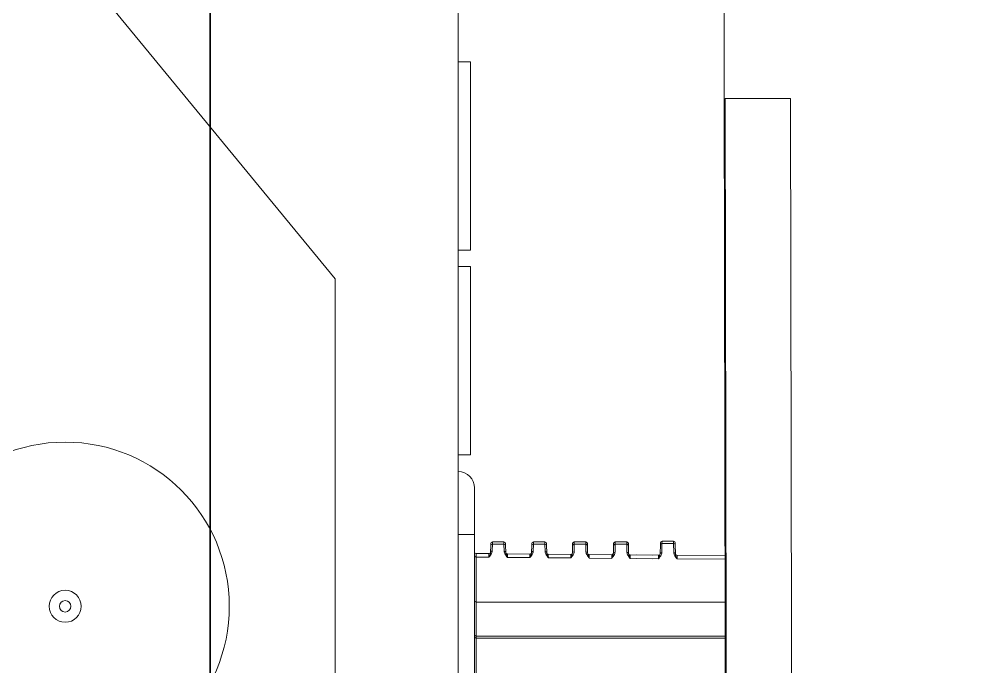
# Model space of a CAD drawing. Header units: millimetres. Extents: x -10496 to -5455, y -188 to 7293.
# Drawn here: x -7487.21 to -7475.47, y 2769.66 to 2777.57 of the extents above; entities that cross this region are included whole.
import ezdxf

# ---------------------------------------------------------------- set-up
doc = ezdxf.new("R2010")
doc.units = ezdxf.units.MM
for name, color, linetype, lineweight in [('00 TEFRİŞ', 252, 'Continuous', 13), ('alan_net', 30, 'Continuous', 0), ('GJC_duvar', 10, 'Continuous', 30), ('GJC_tefris', 30, 'Continuous', 0), ('GJC_ölçüler', 253, 'Continuous', 5)]:
    doc.layers.add(name, color=color, linetype=linetype, lineweight=lineweight)
doc.layers.add('GJC ALAN', color=2, linetype='Continuous')

# ---------------------------------------------------------------- blocks, each defined once
blk = doc.blocks.new('fgjh')
at = {"layer": 'GJC_tefris', "color": 151, "extrusion": (-0.01667214942452569, 1.525087517426141e-05, 0.9998610099413704)}
for p, q in [((5037984.952247451, 2445219.357059881, 2049.317151881098), (5037989.007397184, 2445216.017059881, 2049.384820286544)), ((5037989.007397184, 2445216.017059881, 2049.384820286544), (5037997.006285264, 2445216.017059881, 2049.518197481956)), ((5038030.276659993, 2445214.517059881, 2050.072986127254), (5037967.735353814, 2445214.517059881, 2049.030143180629)), ((5037986.357765126, 2445214.517059881, 2049.340661963697), (5037986.357765088, 2445214.367059881, 2049.34066425101)), ((5037988.657445411, 2445214.367059881, 2049.379010194691), (5037988.657445449, 2445214.517059881, 2049.379007907378)), ((5037988.857417651, 2445214.517059881, 2049.382342337263), (5037988.857417613, 2445214.367059881, 2049.382344624576)), ((5037991.157097937, 2445214.367059881, 2049.420690568257), (5037991.157097975, 2445214.517059881, 2049.420688280944)), ((5037991.361739852, 2445214.517059881, 2049.42410057518), (5037991.361800769, 2445214.5135694, 2049.424101644182)), ((5037992.131576438, 2445214.317059881, 2049.436940240545), (5037992.131576489, 2445214.5135694, 2049.436937244019)), ((5037986.357765088, 2445214.367059881, 2049.34066425101), (5037988.657445411, 2445214.367059881, 2049.379010194691)), ((5037988.857417613, 2445214.367059881, 2049.382344624576), (5037991.157097937, 2445214.367059881, 2049.420690568257)), ((5037991.561742464, 2445214.317059881, 2049.427438562743), (5037992.131576438, 2445214.317059881, 2049.436940240545)), ((5037992.131576438, 2445214.317059881, 2049.436940240545), (5038005.907780733, 2445214.317059881, 2049.666651104571)), ((5037992.362758462, 2445214.297234412, 2049.440795379979), (5037992.364135686, 2445214.13939373, 2049.440820751984)), ((5037992.408063213, 2445214.1400883, 2049.44155320949), (5037992.406693573, 2445214.297059881, 2049.441527977187)), ((5037992.406693573, 2445214.297059881, 2049.441527977187), (5037992.955521555, 2445214.297059881, 2049.450679391261)), ((5037992.955521555, 2445214.297059881, 2049.450679391261), (5037992.955520779, 2445211.245372623, 2049.450725925694)), ((5037992.955521555, 2445214.297059881, 2049.450679391261), (5037993.370122517, 2445214.297059881, 2049.457592641324)), ((5037993.370122517, 2445214.297059881, 2049.457592641324), (5037993.370121741, 2445211.245372623, 2049.457639175757)), ((5037993.370122517, 2445214.297059881, 2049.457592641324), (5037993.395556105, 2445214.297059881, 2049.458016732856)), ((5037993.39555533, 2445211.245372623, 2049.458063267288), (5037993.395556105, 2445214.297059881, 2049.458016732856)), ((5037993.395556105, 2445214.297059881, 2049.458016732856), (5037993.988320319, 2445214.297059881, 2049.467900760187)), ((5037992.220623662, 2445214.097405936, 2049.438428405907), (5037992.220623625, 2445213.956713826, 2049.438430551287)), ((5037992.220623662, 2445214.097405936, 2049.438428405907), (5037992.249908913, 2445214.097814933, 2049.438916715621)), ((5037992.263700088, 2445214.117811888, 2049.439146371109), (5037992.240271887, 2445214.11740289, 2049.438755724585)), ((5037992.249908913, 2445214.097814933, 2049.438916715621), (5037992.331380988, 2445214.099237232, 2049.440275197348)), ((5037992.249908877, 2445213.956304829, 2049.438918873474), (5037992.249908913, 2445214.097814933, 2049.438916715621)), ((5037992.345172163, 2445214.119234185, 2049.440504852835), (5037992.263700088, 2445214.117811888, 2049.439146371109)), ((5037992.249908877, 2445213.956304829, 2049.438918873474), (5037992.220623625, 2445213.956713826, 2049.438430551287)), ((5037992.240271841, 2445213.936716872, 2049.438758479821), (5037992.263700042, 2445213.936307875, 2049.439149138819)), ((5037992.333338784, 2445213.954848352, 2049.44031004493), (5037992.249908877, 2445213.956304829, 2049.438918873474)), ((5037992.263700042, 2445213.936307875, 2049.439149138819), (5037992.347129949, 2445213.934851398, 2049.440540310275)), ((5037992.366093254, 2445213.915040918, 2049.440856815442), (5037992.368497722, 2445213.639469882, 2049.440901111943)), ((5037992.412425249, 2445213.640164453, 2049.441633569448), (5037992.41003595, 2445213.913997022, 2049.441589552397)), ((5037992.220623534, 2445213.597405936, 2049.438436030285), (5037992.249908785, 2445213.597814933, 2049.438924339999)), ((5037992.220623534, 2445213.597405936, 2049.438436030285), (5037992.220623499, 2445213.456713826, 2049.438438175664)), ((5037992.263699961, 2445213.617811888, 2049.439153995486), (5037992.24027176, 2445213.61740289, 2049.438763348962)), ((5037992.249908749, 2445213.456304829, 2049.438926497852), (5037992.249908785, 2445213.597814933, 2049.438924339999)), ((5037992.249908785, 2445213.597814933, 2049.438924339999), (5037992.335743023, 2445213.599313384, 2049.440355557307)), ((5037992.349534199, 2445213.619310338, 2049.440585212794), (5037992.263699961, 2445213.617811888, 2049.439153995486)), ((5037992.249908749, 2445213.456304829, 2049.438926497852), (5037992.220623499, 2445213.456713826, 2049.438438175664)), ((5037992.337702149, 2445213.454772176, 2049.440390429375), (5037992.249908749, 2445213.456304829, 2049.438926497852)), ((5037992.240271715, 2445213.436716873, 2049.438766104199), (5037992.263699914, 2445213.436307875, 2049.439156763196)), ((5037992.263699914, 2445213.436307875, 2049.439156763196), (5037992.351493314, 2445213.434775223, 2049.440620694719)), ((5037992.370456619, 2445213.414964743, 2049.440937199887), (5037992.372859757, 2445213.139546035, 2049.440981471902)), ((5037992.416787284, 2445213.140240605, 2049.441713929407), (5037992.414399315, 2445213.413920847, 2049.441669936841)), ((5037992.220623408, 2445213.097405936, 2049.438443654662), (5037992.249908659, 2445213.097814933, 2049.438931964377)), ((5037992.220623408, 2445213.097405936, 2049.438443654662), (5037992.220623371, 2445212.956713826, 2049.438445800042)), ((5037992.263699833, 2445213.117811888, 2049.439161619864), (5037992.240271633, 2445213.11740289, 2049.43877097334)), ((5037992.249908622, 2445212.956304829, 2049.43893412223), (5037992.249908659, 2445213.097814933, 2049.438931964377)), ((5037992.249908659, 2445213.097814933, 2049.438931964377), (5037992.340105059, 2445213.099389536, 2049.440435917265)), ((5037992.353896234, 2445213.11938649, 2049.440665572752), (5037992.263699833, 2445213.117811888, 2049.439161619864)), ((5037992.249908622, 2445212.956304829, 2049.43893412223), (5037992.220623371, 2445212.956713826, 2049.438445800042)), ((5037992.240271587, 2445212.936716873, 2049.438773728577), (5037992.263699788, 2445212.936307875, 2049.439164387574)), ((5037992.342065514, 2445212.954696001, 2049.44047081382), (5037992.249908622, 2445212.956304829, 2049.43893412223)), ((5037992.263699788, 2445212.936307875, 2049.439164387574), (5037992.355856679, 2445212.934699047, 2049.440701079164)), ((5037992.374819984, 2445212.914888567, 2049.441017584331), (5037992.377221793, 2445212.639622188, 2049.44106183186)), ((5037992.42114932, 2445212.640316757, 2049.441794289366), (5037992.41876268, 2445212.913844671, 2049.441750321285)), ((5037992.22062328, 2445212.597405936, 2049.43845127904), (5037992.220623245, 2445212.456713826, 2049.43845342442)), ((5037992.22062328, 2445212.597405936, 2049.43845127904), (5037992.249908531, 2445212.597814933, 2049.438939588755)), ((5037992.263699707, 2445212.617811888, 2049.439169244242), (5037992.240271506, 2445212.61740289, 2049.438778597718)), ((5037992.249908531, 2445212.597814933, 2049.438939588755), (5037992.344467095, 2445212.599465689, 2049.440516277224)), ((5037992.249908495, 2445212.456304829, 2049.438941746608), (5037992.249908531, 2445212.597814933, 2049.438939588755)), ((5037992.35825827, 2445212.619462643, 2049.440745932711), (5037992.263699707, 2445212.617811888, 2049.439169244242)), ((5037992.249908495, 2445212.456304829, 2049.438941746608), (5037992.220623245, 2445212.456713826, 2049.43845342442)), ((5037992.24027146, 2445212.436716873, 2049.438781352955), (5037992.26369966, 2445212.436307875, 2049.439172011952)), ((5037992.346428879, 2445212.454619825, 2049.440551198264), (5037992.249908495, 2445212.456304829, 2049.438941746608)), ((5037992.26369966, 2445212.436307875, 2049.439172011952), (5037992.360220044, 2445212.434622871, 2049.440781463608)), ((5037992.379183349, 2445212.414812392, 2049.441097968775), (5037992.381583829, 2445212.13969834, 2049.441142191818)), ((5037992.425511356, 2445212.14039291, 2049.441874649324), (5037992.423126045, 2445212.413768495, 2049.44183070573)), ((5037992.379810179, 2445212.342972782, 2049.441109516591), (5037992.382208, 2445212.068163387, 2049.441153690661)), ((5037992.426135527, 2445212.068857957, 2049.441886148167), (5037992.423752874, 2445212.341928886, 2049.441842253545)), ((5037992.255599424, 2445212.046124629, 2049.439042896301), (5037992.232171223, 2445212.045715632, 2049.438652249777)), ((5037992.363244477, 2445212.048003842, 2049.440837791512), (5037992.255599424, 2445212.046124629, 2049.439042896301)), ((5037992.212522998, 2445212.025718678, 2049.438324931099), (5037992.24180825, 2445212.026127676, 2049.438813240814)), ((5037992.212522998, 2445212.025718678, 2049.438324931099), (5037992.212522962, 2445211.885026569, 2049.438327076479)), ((5037992.24180825, 2445212.026127676, 2049.438813240814), (5037992.349453301, 2445212.028006888, 2049.440608136025)), ((5037992.241808213, 2445211.884617571, 2049.438815398667), (5037992.24180825, 2445212.026127676, 2049.438813240814)), ((5037992.241808213, 2445211.884617571, 2049.438815398667), (5037992.212522962, 2445211.885026569, 2049.438327076479)), ((5037992.232171178, 2445211.865029614, 2049.438655005014), (5037992.255599379, 2445211.864620617, 2049.439045664011)), ((5037992.351419074, 2445211.88270404, 2049.440643130523), (5037992.241808213, 2445211.884617571, 2049.438815398667)), ((5037992.255599379, 2445211.864620617, 2049.439045664011), (5037992.365210239, 2445211.862707086, 2049.440873395868)), ((5037992.384173543, 2445211.842896607, 2049.441189901035), (5037992.389387179, 2445211.245372623, 2049.441285949669)), ((5037992.433320766, 2445211.245372623, 2049.442018518822), (5037992.428116239, 2445211.841852711, 2049.441922637989)), ((5037992.389387179, 2445211.245372623, 2049.441285949669), (5037992.433320766, 2445211.245372623, 2049.442018518822)), ((5037992.433320766, 2445211.245372623, 2049.442018518822), (5037992.947420642, 2445211.245372623, 2049.450590860234)), ((5037993.362021605, 2445211.245372623, 2049.457504110297), (5037992.947420642, 2445211.245372623, 2049.450590860234)), ((5037993.362021605, 2445211.245372623, 2049.457504110297), (5037993.387455192, 2445211.245372623, 2049.457928201828)), ((5037993.387455192, 2445211.245372623, 2049.457928201828), (5037993.9454913, 2445211.245372623, 2049.467233156497))]:
    blk.add_line(p, q, dxfattribs=at)
at = {"layer": 'GJC_tefris', "color": 151, "elevation": 2049.551707446506}
blk.add_lwpolyline([(5037981.656843743, 2445181.341771877), (5037984.411602098, 2445211.272081491), (5038013.611553238, 2445211.218663755), (5038016.256785847, 2445181.27847552)], dxfattribs=at)
at = {"layer": 'GJC_tefris', "color": 151, "elevation": 2049.5516147277}
blk.add_lwpolyline([(5037986.806026483, 2445211.255585141), (5038011.205985654, 2445211.210948403), (5038011.204522154, 2445210.410949741), (5037986.804562983, 2445210.455586479)], close=True, dxfattribs=at)
at = {"layer": 'GJC_tefris', "color": 151, "extrusion": (-0.01667214942452569, 1.525087517426141e-05, 0.9998610099413704)}
for radius in [2.005000000000004, 0.1950000000000004, 0.06978970214267204]:
    blk.add_circle((-2449826.804195943, 5035088.380715406, -81907.7138700232), radius, dxfattribs=at)
for centre, radius, start, end in [((-2449822.002876046, 5035086.939806997, -81907.71387002322), 0.2000000000000004, 271.052404094467, 0.05240410685350697), ((-2449821.783590576, 5035087.721136001, -81907.7138700232), 0.02000000000000009, 90.5524040984515, 180.0524041068535), ((-2449821.784132806, 5035088.313980483, -81907.71387002322), 0.01999999999999992, 90.05240410606234, 180.0524041068535), ((-2449821.583843281, 5035087.619163383, -81907.7138700232), 0.02000000000000014, 181.0524040971931, 270.0524041060623), ((-2449821.62575122, 5035087.722657818, -81907.7138700232), 0.02000000000000014, 1.05240409719316, 90.5524040984515), ((-2449821.44315123, 5035087.619292063, -81907.7138700232), 0.02000000000000061, 270.0524041060623, 359.0524041120754), ((-2449821.401400293, 5035087.724820914, -81907.71387002322), 0.01999999999999899, 90.5524040984515, 179.0524041120754), ((-2449821.083843491, 5035087.619620694, -81907.71387002319), 0.02000000000000014, 181.0524040971931, 270.0524041060623), ((-2449821.125831572, 5035087.72747783, -81907.71387002322), 0.02000000000000047, 1.05240409719316, 90.5524040984515), ((-2449820.943151439, 5035087.619749376, -81907.7138700232), 0.02000000000000061, 270.0524041060623, 359.0524041120754), ((-2449820.901328319, 5035087.729642393, -81907.7138700232), 0.02000000000000038, 90.5524040984515, 179.0524041120754), ((-2449820.583843699, 5035087.620078007, -81907.7138700232), 0.02000000000000014, 181.0524040971931, 270.0524041060623), ((-2449820.625911925, 5035087.732297841, -81907.71387002319), 0.02000000000000014, 1.05240409719316, 90.5524040984515), ((-2449820.443151649, 5035087.620206687, -81907.71387002322), 0.02000000000000061, 270.0524041060623, 359.0524041120754), ((-2449820.401256343, 5035087.734463872, -81907.7138700232), 0.01999999999999899, 90.5524040984515, 179.0524041120754), ((-2449820.125992276, 5035087.737117849, -81907.7138700232), 0.02000000000000014, 1.05240409719316, 90.5524040984515), ((-2449820.083843908, 5035087.620535318, -81907.71387002319), 0.02000000000000014, 181.0524040971931, 270.0524041060623), ((-2449819.943151857, 5035087.620664, -81907.71387002319), 0.02000000000000061, 270.0524041060623, 359.0524041120754), ((-2449819.901184368, 5035087.739285352, -81907.7138700232), 0.01999999999999899, 90.5524040984515, 179.0524041120754), ((-2449819.512149479, 5035087.612956937, -81907.71387002319), 0.02000000000000014, 181.0524040971931, 270.0524041060623), ((-2449819.554538275, 5035087.742627564, -81907.7138700232), 0.02000000000000014, 1.05240409719316, 90.5524040984515), ((-2449819.371457429, 5035087.61308562, -81907.71387002322), 0.02000000000000061, 270.0524041060623, 359.0524041120754), ((-2449819.329273387, 5035087.744799471, -81907.71387002322), 0.019999999999999, 90.5524040984515, 179.0524041120754)]:
    blk.add_arc(centre, radius, start, end, dxfattribs=at)
at = {"layer": 'GJC_tefris', "color": 151, "extrusion": (-0.0166721494245257, 1.525087517426374e-05, 0.9998610099413704)}
blk.add_ellipse((5037992.512744848, 2445214.297059881, 2049.443296325675), major_axis=(-0.1499863853305831, 0.0001745327183389476, -0.002500945696241622), ratio=0.0011633799627088, start_param=1.15086945797e-05, end_param=0.785447745975777, dxfattribs=at)
at = {"layer": 'GJC_tefris', "color": 151, "extrusion": (-0.01667214942452603, 1.525087517426405e-05, 0.9998610099413704)}
for centre in [(5037992.392553403, 2445214.297059881, 2049.441292197389), (5037993.381415935, 2445214.297059881, 2049.457780953057)]:
    blk.add_ellipse(centre, major_axis=(3.595880482116156e-09, 0.01414213562208417, -2.156499672147947e-07), ratio=1, start_param=-1.570796326794896, end_param=0, dxfattribs=at)
at = {"layer": 'GJC_tefris', "color": 151, "extrusion": (-0.01667214942452503, 1.525087517426405e-05, 0.9998610099413704)}
blk.add_ellipse((5037993.381415935, 2445214.297059881, 2049.457780953057), major_axis=(5.085342946490533e-09, 0.01999999999767302, -3.049751083605053e-07), ratio=1, start_param=0, end_param=1.570796326794896, dxfattribs=at)
at = {"layer": 'GJC_tefris', "color": 151, "extrusion": (-0.0166721494245257, 1.525087517426413e-05, 0.9998610099413703)}
for centre, ratio, start_param in [((5037992.264049083, 2445214.097814933, 2049.43915249542), 0.7070529271412302, 1.584e-13), ((5037992.345521158, 2445214.099237232, 2049.440510977146), 0.707052927141218, 0), ((5037992.264048829, 2445213.097814933, 2049.439167744175), 0.707052927141218, 1.584e-13), ((5037992.354245229, 2445213.099389536, 2049.440671697063), 0.7070529271412302, 0), ((5037992.264048701, 2445212.597814933, 2049.439175368553), 0.707052927141218, 5.604e-13), ((5037992.358607264, 2445212.599465689, 2049.440752057022), 0.707052927141218, 0)]:
    blk.add_ellipse(centre, major_axis=(-0.0003489945299985942, 0.01999695390080322, -6.124311218660691e-06), ratio=ratio, start_param=start_param, end_param=1.558455298598985, dxfattribs=at)
at = {"layer": 'GJC_tefris', "color": 151, "extrusion": (-0.0166721494245257, 1.525087517427172e-05, 0.9998610099413704)}
blk.add_ellipse((5037992.514096183, 2445214.142186222, 2049.443321220748), major_axis=(0.1499604968394614, 0.002792493366689939, 0.002500468763415884), ratio=0.0011633799627096, start_param=3.14158115023114, end_param=3.92701738682924, dxfattribs=at)
at = {"layer": 'GJC_tefris', "color": 151, "extrusion": (-0.01667214942452547, 1.525087517426012e-05, 0.9998610099413703)}
blk.add_ellipse((5037992.264049047, 2445213.956304829, 2049.439154653273), major_axis=(0.0003490046991354426, 0.01999695390080109, 5.514453900312019e-06), ratio=0.707052927141202, start_param=1.583137354990803, end_param=3.141592653589635, dxfattribs=at)
at = {"layer": 'GJC_tefris', "color": 151, "extrusion": (-0.01667214942452565, 1.52508751742631e-05, 0.9998610099413705)}
blk.add_ellipse((5037992.347478954, 2445213.954848352, 2049.440545824729), major_axis=(0.0003490046991340527, 0.01999695390080101, 5.514453900288845e-06), ratio=0.7070529271412338, start_param=1.583137354990761, end_param=3.141592653589537, dxfattribs=at)
at = {"layer": 'GJC_tefris', "color": 151, "extrusion": (-0.0166721494245257, 1.525087517427497e-05, 0.9998610099413703)}
blk.add_ellipse((5037992.516105535, 2445213.911898462, 2049.443358238216), major_axis=(-0.1500122816306042, 0.003142462857265608, -0.002501422773066127), ratio=0.0011624699228659, start_param=3.4499490079e-05, end_param=0.7854707387133202, dxfattribs=at)
at = {"layer": 'GJC_tefris', "color": 151, "extrusion": (-0.01667214942452571, 1.525087517426386e-05, 0.9998610099413704)}
blk.add_ellipse((5037992.264048955, 2445213.597814933, 2049.439160119798), major_axis=(-0.0003489945299985944, 0.01999695390080305, -6.124311218660689e-06), ratio=0.7070529271412241, start_param=1.582e-13, end_param=1.558455298598985, dxfattribs=at)
at = {"layer": 'GJC_tefris', "color": 151, "extrusion": (-0.01667214942452571, 1.525087517426397e-05, 0.9998610099413704)}
blk.add_ellipse((5037992.349883193, 2445213.599313384, 2049.440591337105), major_axis=(-0.000348994529999984, 0.01999695390080322, -6.124311218683865e-06), ratio=0.7070529271412689, start_param=0, end_param=1.558455298598938, dxfattribs=at)
at = {"layer": 'GJC_tefris', "color": 151, "extrusion": (-0.01667214942452571, 1.52508751742624e-05, 0.9998610099413704)}
blk.add_ellipse((5037992.518458218, 2445213.642262374, 2049.443401580707), major_axis=(0.1499604968394627, 0.00279249336668899, 0.002500468763415906), ratio=0.0011633799627075, start_param=3.141581145271445, end_param=3.927017386829517, dxfattribs=at)
at = {"layer": 'GJC_tefris', "color": 151, "extrusion": (-0.01667214942452493, 1.525087517425069e-05, 0.9998610099413705)}
for centre, ratio, start_param, end_param in [((5037992.264048919, 2445213.456304829, 2049.439162277651), 0.7070529271412309, 1.583137354990754, 3.141592653589537), ((5037992.360569049, 2445212.454619825, 2049.440786978062), 0.7070529271412059, 1.583137354990754, 3.141592653589938), ((5037992.365559244, 2445211.88270404, 2049.440878910321), 0.7070529271412059, 1.583137354990761, 3.141592653589537)]:
    blk.add_ellipse(centre, major_axis=(0.0003490046991340528, 0.01999695390080092, 5.514453900288845e-06), ratio=ratio, start_param=start_param, end_param=end_param, dxfattribs=at)
at = {"layer": 'GJC_tefris', "color": 151, "extrusion": (-0.01667214942452526, 1.525087517425638e-05, 0.9998610099413707)}
for centre, end_param in [((5037992.351842319, 2445213.454772176, 2049.440626209173), 3.141592653590037), ((5037992.264048792, 2445212.956304829, 2049.439169902028), 3.141592653589635), ((5037992.264048665, 2445212.456304829, 2049.439177526406), 3.141592653589635), ((5037992.255948383, 2445211.884617571, 2049.439051178465), 3.141592653589635)]:
    blk.add_ellipse(centre, major_axis=(0.0003490046991354427, 0.01999695390080093, 5.514453900312021e-06), ratio=0.7070529271412049, start_param=1.583137354990803, end_param=end_param, dxfattribs=at)
at = {"layer": 'GJC_tefris', "color": 151, "extrusion": (-0.0166721494245257, 1.525087517426852e-05, 0.9998610099413706)}
blk.add_ellipse((5037992.520468901, 2445213.411822286, 2049.44343862266), major_axis=(-0.1500122816306055, 0.003142462857265868, -0.002501422773066149), ratio=0.0011624699228645, start_param=3.44981094928e-05, end_param=0.7854707387139733, dxfattribs=at)
at = {"layer": 'GJC_tefris', "color": 151, "extrusion": (-0.01667214942452569, 1.525087517426386e-05, 0.9998610099413704)}
blk.add_ellipse((5037992.522820255, 2445213.142338526, 2049.443481940665), major_axis=(0.1499604968394599, 0.002792493366690028, 0.002500468763415857), ratio=0.0011633799627103, start_param=3.141581149767888, end_param=3.927017386829178, dxfattribs=at)
at = {"layer": 'GJC_tefris', "color": 151, "extrusion": (-0.01667214942452469, 1.525087517424641e-05, 0.9998610099413705)}
blk.add_ellipse((5037992.356205684, 2445212.954696001, 2049.440706593618), major_axis=(0.0003490046991340528, 0.01999695390080076, 5.514453900288849e-06), ratio=0.7070529271412114, start_param=1.583137354990761, end_param=3.141592653589792, dxfattribs=at)
at = {"layer": 'GJC_tefris', "color": 151, "extrusion": (-0.0166721494245257, 1.525087517428115e-05, 0.9998610099413705)}
blk.add_ellipse((5037992.524832265, 2445212.91174611, 2049.443519007105), major_axis=(-0.1500122816305988, 0.003142462857265348, -0.002501422773066036), ratio=0.0011624699228673, start_param=3.44995093875e-05, end_param=0.7854707387151048, dxfattribs=at)
at = {"layer": 'GJC_tefris', "color": 151, "extrusion": (-0.01667214942452571, 1.525087517424706e-05, 0.9998610099413705)}
blk.add_ellipse((5037992.52718229, 2445212.642414679, 2049.443562300624), major_axis=(0.1499604968394559, 0.002792493366689328, 0.002500468763415791), ratio=0.0011633799627071, start_param=3.141581147355415, end_param=3.9270173868299, dxfattribs=at)
at = {"layer": 'GJC_tefris', "color": 151, "extrusion": (-0.0166721494245257, 1.525087517428235e-05, 0.9998610099413705)}
blk.add_ellipse((5037992.529195631, 2445212.411669935, 2049.443599391549), major_axis=(-0.1500122816306055, 0.003142462857265347, -0.002501422773066149), ratio=0.0011624699228673, start_param=3.44981094928e-05, end_param=0.7854707387143482, dxfattribs=at)
at = {"layer": 'GJC_tefris', "color": 151, "extrusion": (-0.01667214942452473, 1.525087517428099e-05, 0.9998610099413704)}
for centre, end_param in [((5037992.25594842, 2445212.026127676, 2049.439049020612), 1.558455298598889), ((5037992.363593471, 2445212.028006888, 2049.440843915824), 1.558455298598883)]:
    blk.add_ellipse(centre, major_axis=(-0.0003489945300013739, 0.01999695390080322, -6.124311218707042e-06), ratio=0.7070529271412747, start_param=3.641e-13, end_param=end_param, dxfattribs=at)
at = {"layer": 'GJC_tefris', "color": 151, "extrusion": (-0.01667214942452569, 1.52508751742624e-05, 0.9998610099413703)}
blk.add_ellipse((5037992.532168497, 2445212.070955878, 2049.443654159425), major_axis=(0.1499604968394684, 0.002792493366689678, 0.002500468763415999), ratio=0.001163379962707, start_param=3.141581148001908, end_param=3.927017386829662, dxfattribs=at)
at = {"layer": 'GJC_tefris', "color": 151, "extrusion": (-0.0166721494245257, 1.525087517427064e-05, 0.9998610099413703)}
blk.add_ellipse((5037992.534185825, 2445211.83975415, 2049.443691323808), major_axis=(-0.1500122816306039, 0.003142462857264656, -0.002501422773066123), ratio=0.0011624699228729, start_param=3.45005874287e-05, end_param=0.7854707387143383, dxfattribs=at)
at = {"layer": 'GJC_tefris', "color": 151}
for points in [[(5037992.331380988, 2445214.099237232, 2049.440275197348), (5037992.345344062, 2445214.099480992, 2049.440508020463), (5037992.358767128, 2445214.105373695, 2049.440731753043), (5037992.38408969, 2445214.120750414, 2049.441153758729), (5037992.396095622, 2445214.130424545, 2049.441353803692), (5037992.408063213, 2445214.1400883, 2049.44155320949)], [(5037992.345172163, 2445214.119234185, 2049.440504852835), (5037992.354015993, 2445214.119388577, 2049.440652316643), (5037992.363103532, 2445214.12295255, 2049.440803792143), (5037992.383659709, 2445214.130834752, 2049.441146435212), (5037992.395138045, 2445214.135455176, 2049.441337759867), (5037992.408063213, 2445214.1400883, 2049.44155320949)], [(5037992.41003595, 2445213.913997022, 2049.441589552397), (5037992.398065288, 2445213.923659478, 2049.441389800596), (5037992.386056485, 2445213.933333135, 2049.441189412657), (5037992.360729155, 2445213.948710573, 2049.440766858395), (5037992.347304092, 2445213.954604553, 2049.440542912715), (5037992.333338784, 2445213.954848352, 2049.44031004493)], [(5037992.41003595, 2445213.913997022, 2049.441589552397), (5037992.397108207, 2445213.91862978, 2049.441373918524), (5037992.385626797, 2445213.923250003, 2049.441182401647), (5037992.365065206, 2445213.931132357, 2049.44083942784), (5037992.355975495, 2445213.934696977, 2049.440687807389), (5037992.347129949, 2445213.934851398, 2049.440540310275)], [(5037992.335743023, 2445213.599313384, 2049.440355557307), (5037992.349706098, 2445213.599557144, 2049.440588380422), (5037992.363129163, 2445213.605449847, 2049.440812113001), (5037992.388451725, 2445213.620826567, 2049.441234118687), (5037992.400457658, 2445213.630500698, 2049.441434163651), (5037992.412425249, 2445213.640164453, 2049.441633569448)], [(5037992.349534199, 2445213.619310338, 2049.440585212794), (5037992.358378029, 2445213.619464729, 2049.440732676602), (5037992.367465568, 2445213.623028703, 2049.440884152101), (5037992.388021745, 2445213.630910905, 2049.441226795171), (5037992.39950008, 2445213.635531329, 2049.441418119826), (5037992.412425249, 2445213.640164453, 2049.441633569448)], [(5037992.414399315, 2445213.413920847, 2049.441669936841), (5037992.402428652, 2445213.423583303, 2049.441470185041), (5037992.390419849, 2445213.43325696, 2049.441269797102), (5037992.365092521, 2445213.448634398, 2049.440847242839), (5037992.351667457, 2445213.454528377, 2049.440623297159), (5037992.337702149, 2445213.454772176, 2049.440390429375)], [(5037992.414399315, 2445213.413920847, 2049.441669936841), (5037992.401471573, 2445213.418553605, 2049.441454302968), (5037992.389990162, 2445213.423173827, 2049.441262786091), (5037992.36942857, 2445213.431056181, 2049.440919812284), (5037992.36033886, 2445213.434620801, 2049.440768191834), (5037992.351493314, 2445213.434775223, 2049.440620694719)], [(5037992.340105059, 2445213.099389536, 2049.440435917265), (5037992.354068134, 2445213.099633296, 2049.44066874038), (5037992.3674912, 2445213.105526, 2049.44089247296), (5037992.392813762, 2445213.120902719, 2049.441314478646), (5037992.404819693, 2445213.13057685, 2049.441514523609), (5037992.416787284, 2445213.140240605, 2049.441713929407)], [(5037992.353896234, 2445213.11938649, 2049.440665572752), (5037992.362740065, 2445213.119540881, 2049.44081303656), (5037992.371827603, 2445213.123104855, 2049.44096451206), (5037992.39238378, 2445213.130987057, 2049.441307155129), (5037992.403862116, 2445213.135607481, 2049.441498479784), (5037992.416787284, 2445213.140240605, 2049.441713929407)], [(5037992.41876268, 2445212.913844671, 2049.441750321285), (5037992.406792018, 2445212.923507127, 2049.441550569485), (5037992.394783215, 2445212.933180784, 2049.441350181546), (5037992.369455885, 2445212.948558223, 2049.440927627284), (5037992.356030822, 2445212.954452201, 2049.440703681604), (5037992.342065514, 2445212.954696001, 2049.44047081382)], [(5037992.41876268, 2445212.913844671, 2049.441750321285), (5037992.405834937, 2445212.91847743, 2049.441534687413), (5037992.394353527, 2445212.923097651, 2049.441343170536), (5037992.373791936, 2445212.930980006, 2049.441000196729), (5037992.364702225, 2445212.934544626, 2049.440848576278), (5037992.355856679, 2445212.934699047, 2049.440701079164)], [(5037992.344467095, 2445212.599465689, 2049.440516277224), (5037992.35843017, 2445212.599709449, 2049.440749100339), (5037992.371853235, 2445212.605602152, 2049.440972832918), (5037992.397175797, 2445212.620978871, 2049.441394838605), (5037992.40918173, 2445212.630653003, 2049.441594883568), (5037992.42114932, 2445212.640316757, 2049.441794289366)], [(5037992.35825827, 2445212.619462643, 2049.440745932711), (5037992.367102101, 2445212.619617034, 2049.440893396519), (5037992.37618964, 2445212.623181008, 2049.441044872018), (5037992.396745817, 2445212.631063209, 2049.441387515088), (5037992.408224152, 2445212.635683633, 2049.441578839743), (5037992.42114932, 2445212.640316757, 2049.441794289366)], [(5037992.423126045, 2445212.413768495, 2049.44183070573), (5037992.411155382, 2445212.423430951, 2049.44163095393), (5037992.399146579, 2445212.433104609, 2049.44143056599), (5037992.373819251, 2445212.448482047, 2049.441008011728), (5037992.360394187, 2445212.454376026, 2049.440784066048), (5037992.346428879, 2445212.454619825, 2049.440551198264)], [(5037992.423126045, 2445212.413768495, 2049.44183070573), (5037992.410198303, 2445212.418401254, 2049.441615071857), (5037992.398716892, 2445212.423021476, 2049.44142355498), (5037992.3781553, 2445212.430903831, 2049.441080581173), (5037992.36906559, 2445212.43446845, 2049.440928960723), (5037992.360220044, 2445212.434622871, 2049.440781463608)], [(5037992.349453301, 2445212.028006888, 2049.440608136025), (5037992.363416377, 2445212.028250648, 2049.440840959141), (5037992.376839442, 2445212.034143351, 2049.44106469172), (5037992.402162004, 2445212.049520071, 2049.441486697406), (5037992.414167937, 2445212.059194202, 2049.44168674237), (5037992.426135527, 2445212.068857957, 2049.441886148167)], [(5037992.363244477, 2445212.048003842, 2049.440837791512), (5037992.372088308, 2445212.048158233, 2049.44098525532), (5037992.381175846, 2445212.051722207, 2049.44113673082), (5037992.401732024, 2445212.059604409, 2049.44147937389), (5037992.413210359, 2445212.064224833, 2049.441670698544), (5037992.426135527, 2445212.068857957, 2049.441886148167)], [(5037992.428116239, 2445211.841852711, 2049.441922637989), (5037992.416145576, 2445211.851515166, 2049.441722886189), (5037992.404136773, 2445211.861188823, 2049.44152249825), (5037992.378809445, 2445211.876566262, 2049.441099943987), (5037992.365384381, 2445211.882460241, 2049.440875998307), (5037992.351419074, 2445211.88270404, 2049.440643130523)], [(5037992.428116239, 2445211.841852711, 2049.441922637989), (5037992.415188497, 2445211.846485469, 2049.441707004116), (5037992.403707086, 2445211.851105691, 2049.441515487239), (5037992.383145494, 2445211.858988045, 2049.441172513432), (5037992.374055784, 2445211.862552665, 2049.441020892982), (5037992.365210239, 2445211.862707086, 2049.440873395868)]]:
    blk.add_open_spline(points, degree=3, knots=[0, 0, 0, 0, 0.5, 0.5, 1, 1, 1, 1], dxfattribs=at)
blk = doc.blocks.new('rölöveteyit')
at = {"layer": 'GJC_duvar'}
blk.add_lwpolyline([(31617.04087464232, -28365.67584247625), (31617.04087464232, -28995.67584241664)], dxfattribs=at)
blk = doc.blocks.new('new ytong')
at = {"layer": '00 TEFRİŞ', "color": 8}
blk.add_line((-19093.33771532821, 3825.56202836756), (-19093.33771532821, 2635.562037549003), dxfattribs=at)
at = {"layer": 'GJC_duvar'}
blk.add_lwpolyline([(-19093.33771532821, 3825.56202836756), (-19093.33771532821, 2635.562037549003)], dxfattribs=at)

msp = doc.modelspace()

# ---------------------------------------------------------------- linework, layer by layer
at = {"color": 2, "true_color": 0xf1eb1f}
msp.add_lwpolyline([(-7484.88246870233, 2825.98154628621), (-7204.88246870233, 2825.98154628621), (-7204.881620976572, 2706.838787299137), (-7484.881620976572, 2706.838787299137)], close=True, dxfattribs=at)
at = {"layer": 'GJC_duvar'}
msp.add_line((-7484.88246870233, 3564.298207692242), (-7484.88246870233, 2374.298216873685), dxfattribs=at)

# ---------------------------------------------------------------- block references
at = {"xscale": -1, "rotation": 90}
msp.add_blockref('fgjh', (2437732.664698741, 5040763.405497926, -2049.471418901579), dxfattribs=at)

# ---------------------------------------------------------------- next in the draw order: block references
at = {"layer": 'GJC_ölçüler'}
msp.add_blockref('rölöveteyit', (-39101.92334334465, 31729.9740501685), dxfattribs=at)

# ---------------------------------------------------------------- next in the draw order: block references
at = {"layer": 'GJC_duvar', "color": 41, "true_color": 0xf4ee51}
msp.add_blockref('new ytong', (11608.45524662588, -261.2638206753181), dxfattribs=at)

# ---------------------------------------------------------------- next in the draw order: linework, layer by layer
at = {"layer": 'alan_net', "color": 51, "lineweight": 30, "true_color": 0xf8f6b0}
msp.add_lwpolyline([(-7484.88246870233, 2826.500775543267), (-7204.881620976572, 2826.500775543267), (-7204.881620976572, 2706.838787299137), (-7484.88246870233, 2706.838787299137)], close=True, dxfattribs=at)
at = {"layer": 'GJC ALAN', "color": 40, "lineweight": 30, "true_color": 0xf8d731}
msp.add_lwpolyline([(-6154.88246870233, 2952.298216873696), (-7194.837480925617, 2951.160237336448), (-7194.837480925617, 2951.160237336448), (-7274.888904895895, 2951.160237336448), (-7274.888904895895, 3031.160237336448), (-7204.88246870233, 3031.160237336448), (-7204.88246870233, 3068.130175663841), (-7484.88246870233, 3068.130175663841), (-7484.88246870233, 2374.298216873696), (-7244.88246870233, 2374.298216873696), (-7244.882468702315, 2604.298207751846), (-7194.88246870233, 2604.298207751857), (-7194.882468394006, 2376.70736655988), (-7194.88246870233, 2374.298217014395), (-6187.882468720272, 2374.2982179178), (-6187.882468720272, 2455.298216873696), (-6154.88246870233, 2455.298216873696)], close=True, dxfattribs=at)

doc.saveas('drawing.dxf')
